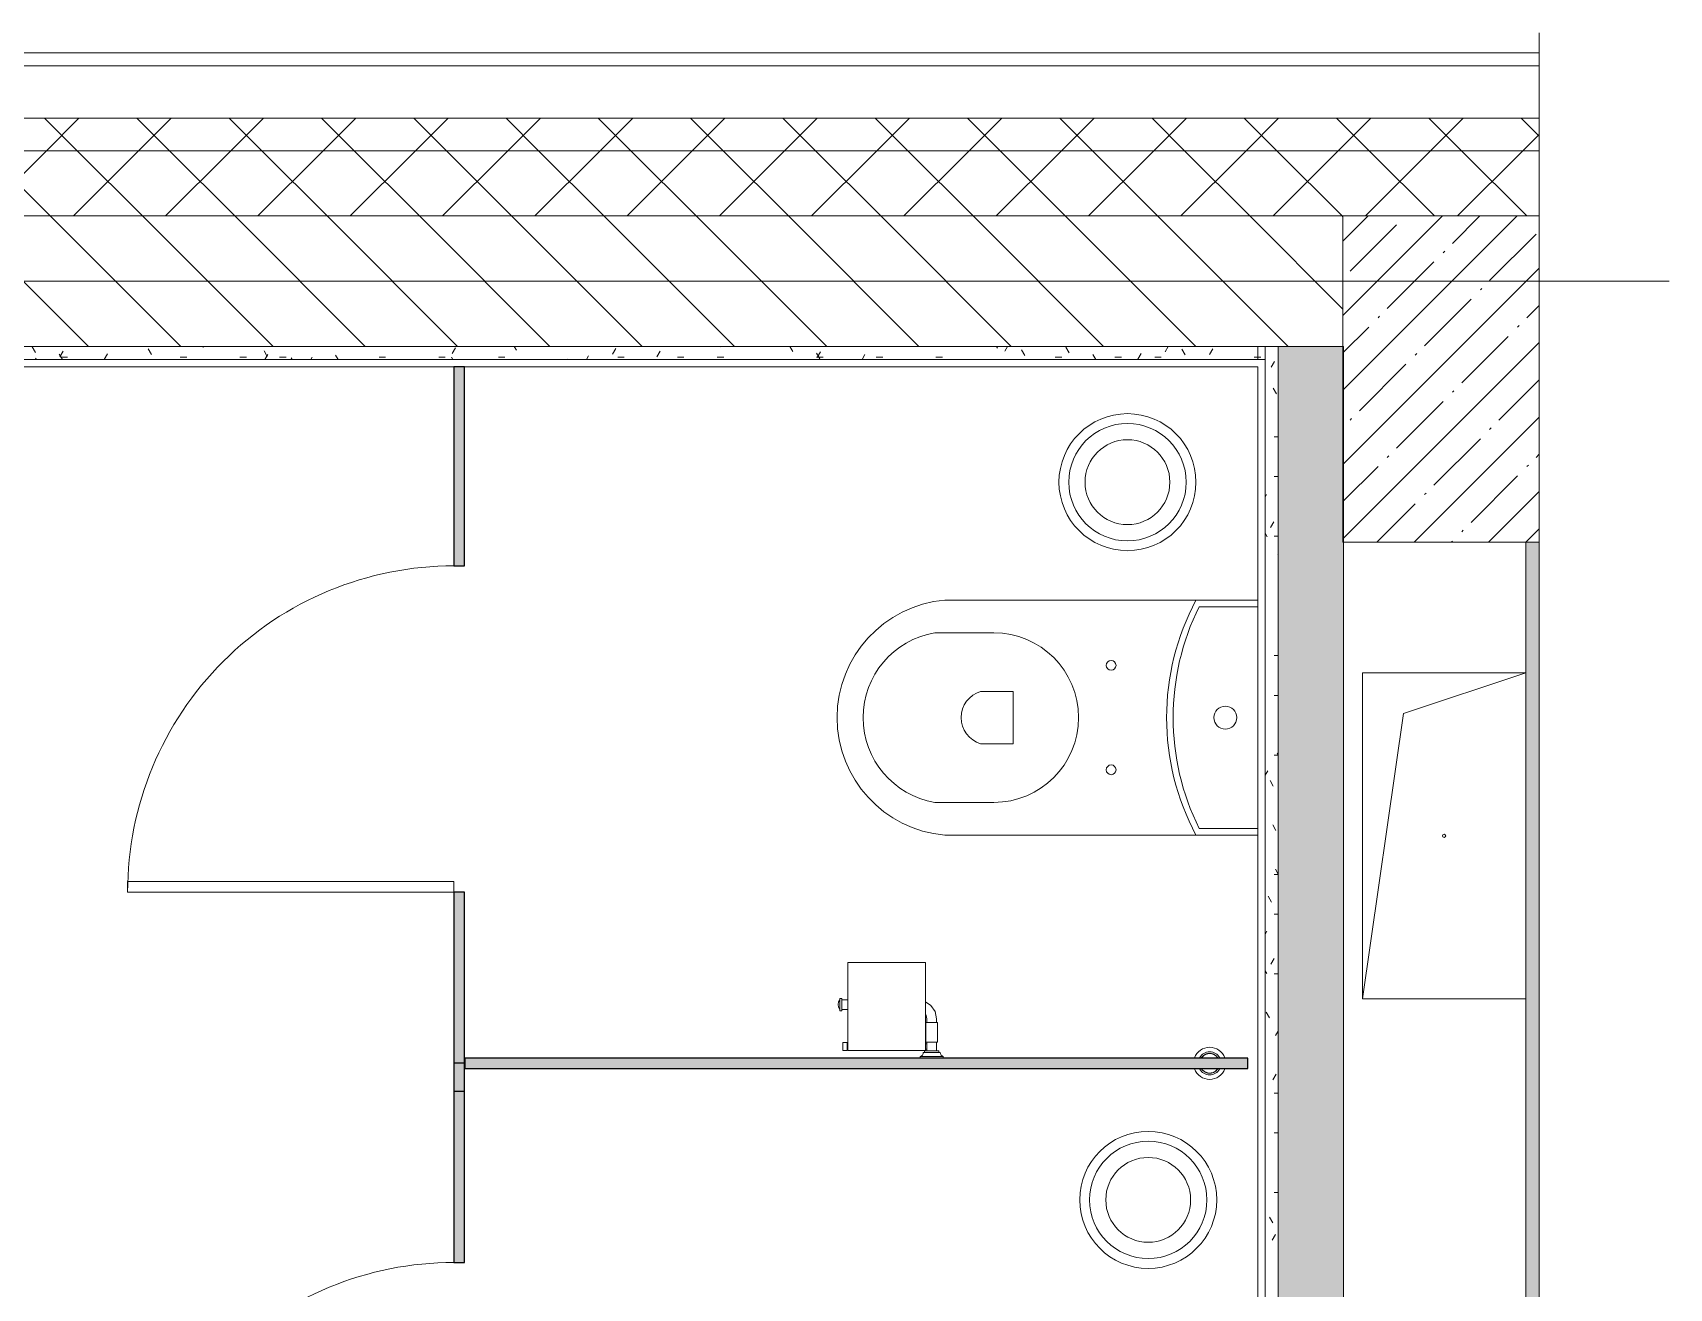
# Model space of a CAD drawing. Header units: millimetres. Extents: x 35147 to 231677, y -8553 to 29000.
# Drawn here: x 82192 to 84700, y 25457 to 27381 of the extents above; entities that cross this region are included whole.
import ezdxf

# ---------------------------------------------------------------- set-up
doc = ezdxf.new("R2010")
doc.units = ezdxf.units.MM
doc.linetypes.add('Осевая', pattern=[3175, 635, -476.25, 1587.5, -476.25])
for name, color, linetype, lineweight in [('A-DETL-GENF', 7, 'Continuous', 9), ('A-DOOR', 7, 'Continuous', 9), ('A-GENM', 7, 'Continuous', 9), ('A-GENM-1', 7, 'Continuous', 25), ('A-WALL', 7, 'Continuous', 9), ('I-WALL', 7, 'Continuous', 9), ('P-SANR-FIXT', 7, 'Continuous', 9), ('S-COLS', 7, 'Continuous', 9), ('Оси', 7, 'Continuous', 9), ('Оси-2', 7, 'Осевая', 9)]:
    doc.layers.add(name, color=color, linetype=linetype, lineweight=lineweight)
doc.layers.add('A-WALL-1', color=7, linetype='Continuous', lineweight=9, true_color=0x3c3c3c)
doc.layers.add('A-WALL-FNSH-1', color=7, linetype='Continuous', lineweight=9, true_color=0x3c3c3c)
pattern_1 = [(45, (0, 0), (-57.02463, 57.02463), []), (45, (57.025, 0), (-57.02463, 57.02463), [100.806, -20.161, 3.353, -16.808])]
pattern_2 = [(45, (0, 0), (-70.71068, 70.71068), []), (135, (0, 0), (-70.71068, -70.71068), [])]
pattern_3 = [(0, (0, 0), (121.92, 30.48), [10.058, -81.382, 10.058, -81.382, -487.68]), (0, (0, 0), (121.92, 30.48), [-182.88, 10.058, -172.822, 10.058, -81.382, -213.36]), (0, (0, 0), (121.92, 30.48), [-457.2, 10.058, -50.902, 10.058, -142.342]), (120, (45.72, 15.24), (-87.356454, 90.345817), [10.058, -81.382, 10.058, -81.382, -487.68]), (120, (45.72, 15.24), (-87.356454, 90.345817), [-182.88, 10.058, -172.822, 10.058, -81.382, -213.36]), (120, (45.72, 15.24), (-87.356454, 90.345817), [-457.2, 10.058, -50.902, 10.058, -142.342]), (240, (60.96, 76.2), (-34.563546, -120.825817), [10.058, -81.382, 10.058, -81.382, -487.68]), (240, (60.96, 76.2), (-34.563546, -120.825817), [-182.88, 10.058, -172.822, 10.058, -81.382, -213.36]), (240, (60.96, 76.2), (-34.563546, -120.825817), [-457.2, 10.058, -50.902, 10.058, -142.342])]

# ---------------------------------------------------------------- blocks, each defined once
blk = doc.blocks.new('GM_Отверстие прямоугольное _в плите_ - Отверстие-21613015-План размещения напольных электротехнических лючков и розеток 2 этажа в осях 12-23')
at = {"layer": 'A-GENM'}
for p, q in [((-125, -250), (-125, 250)), ((-125, 250), (125, 250)), ((125, 250), (-125, 250)), ((-125, 250), (-125, -250)), ((-62.5, 187.5), (125, 250)), ((-125, -250), (-62.5, 187.5)), ((125, -250), (-125, -250)), ((-125, -250), (125, -250))]:
    blk.add_line(p, q, dxfattribs=at)
for start, end in [(360, 180), (180, 360)]:
    blk.add_arc((0, 0), 2.5, start, end, dxfattribs=at)
blk = doc.blocks.new('131_Сантехническая перегородка_Дверь - СД-1-30819167-План размещения напольных электротехнических лючков и розеток 2 этажа в осях 12-23')
at = {"layer": 'A-GENM'}
for points in [[(0, -8), (305.2, -8), (305.2, 8), (0, 8)], [(805.2, -8), (1110.4, -8), (1110.4, 8), (805.2, 8)]]:
    blk.add_hatch(color=256, dxfattribs=at).paths.add_polyline_path(points)
at = {"layer": 'A-DOOR'}
for p, q in [((321.2, 508), (305.2, 508)), ((305.2, 8), (305.2, 508)), ((321.2, 8), (321.2, 508)), ((321.2, 8), (305.2, 8))]:
    blk.add_line(p, q, dxfattribs=at)
blk.add_arc((305.2, 8), 500, 360, 90, dxfattribs=at)
at = {"layer": 'A-GENM-1'}
for p, q in [((305.2, 8), (0, 8)), ((0, 8), (0, -8)), ((305.2, -8), (305.2, 8)), ((1110.4, 8), (805.2, 8)), ((805.2, 8), (805.2, -8)), ((1110.4, -8), (1110.4, 8)), ((0, -8), (305.2, -8)), ((805.2, -8), (1110.4, -8))]:
    blk.add_line(p, q, dxfattribs=at)
blk = doc.blocks.new('131_Сантехническая перегородка 8 - СП-1-30911291-План размещения напольных электротехнических лючков и розеток 2 этажа в осях 12-23')
at = {"layer": 'A-GENM'}
blk.add_hatch(color=256, dxfattribs=at).paths.add_polyline_path([(1200, 8), (0, 8), (0, -8), (1200, -8)])
at = {"layer": 'A-GENM', "flags": 128}
for points in [[(71.5, 8), (71.1, 8.5), (70.8, 9), (70.4, 9.5), (70, 9.9), (69.6, 10.4), (69.2, 10.8), (68.8, 11.2), (68.3, 11.6), (67.8, 12), (67.3, 12.3), (66.8, 12.7), (66.3, 13), (65.8, 13.3), (65.3, 13.6), (64.7, 13.8), (64.2, 14), (63.6, 14.3), (63, 14.4), (62.4, 14.6), (61.9, 14.7), (61.3, 14.9), (60.7, 14.9), (60.1, 15), (59.5, 15.1), (58.9, 15.1), (58.3, 15.1), (57.7, 15), (57.1, 15), (56.5, 14.9), (55.9, 14.8), (55.3, 14.7), (54.7, 14.5), (54.1, 14.4), (53.5, 14.2), (53, 13.9), (52.4, 13.7), (51.9, 13.4), (51.4, 13.2), (50.8, 12.9), (50.3, 12.5), (49.8, 12.2), (49.3, 11.8), (48.9, 11.4), (48.4, 11), (48, 10.6), (47.6, 10.2), (47.2, 9.7), (46.8, 9.3), (46.4, 8.8), (46.1, 8.3), (45.9, 8)], [(45.9, -8), (46.3, -8.5), (46.6, -9), (47, -9.5), (47.4, -9.9), (47.8, -10.4), (48.2, -10.8), (48.6, -11.2), (49.1, -11.6), (49.6, -12), (50, -12.3), (50.5, -12.7), (51.1, -13), (51.6, -13.3), (52.1, -13.6), (52.7, -13.8), (53.2, -14), (53.8, -14.3), (54.4, -14.4), (54.9, -14.6), (55.5, -14.7), (56.1, -14.9), (56.7, -14.9), (57.3, -15), (57.9, -15.1), (58.5, -15.1), (59.1, -15.1), (59.7, -15), (60.3, -15), (60.9, -14.9), (61.5, -14.8), (62.1, -14.7), (62.7, -14.5), (63.3, -14.4), (63.8, -14.2), (64.4, -13.9), (65, -13.7), (65.5, -13.4), (66, -13.2), (66.6, -12.9), (67.1, -12.5), (67.6, -12.2), (68, -11.8), (68.5, -11.4), (69, -11), (69.4, -10.6), (69.8, -10.2), (70.2, -9.7), (70.6, -9.3), (70.9, -8.8), (71.3, -8.3), (71.5, -8)]]:
    blk.add_lwpolyline(points, dxfattribs=at)
at = {"layer": 'A-GENM'}
for radius, start, end in [(24.6, 19.9113, 160.0887), (17.6, 28.9731, 151.0269), (15.1, 78.8699, 146.2189), (15.1, 33.7811, 53.124), (24.6, 199.9113, 340.0887), (17.6, 208.9731, 331.0269), (15.1, 213.7811, 233.124), (15.1, 258.8699, 326.2189)]:
    blk.add_arc((58.7, 0), radius, start, end, dxfattribs=at)
at = {"layer": 'A-GENM-1'}
for p, q in [((1200, 8), (0, 8)), ((0, 8), (0, -8)), ((1200, -8), (1200, 8)), ((0, -8), (1200, -8))]:
    blk.add_line(p, q, dxfattribs=at)
blk = doc.blocks.new('мусорная корзина - Round_ Metal-30590745-План размещения напольных электротехнических лючков и розеток 2 этажа в осях 12-23')
at = {"layer": 'P-SANR-FIXT'}
for radius, start, end in [(105, 0, 180), (90, 360, 180), (65, 0, 180), (105, 180, 360), (90, 180, 360), (65, 180, 360)]:
    blk.add_arc((0, 0), radius, start, end, dxfattribs=at)
blk = doc.blocks.new('WC Seat_2 with Cistern-Wall Based - 640 x 360mm-30580118-План размещения напольных электротехнических лючков и розеток 2 этажа в осях 12-23')
at = {"layer": 'P-SANR-FIXT'}
for p, q in [((-55, 485.5), (-55, 100.5)), ((-5, 410.5), (-5, 500.5)), ((255, 500.5), (255, 410.5)), ((305, 100.5), (305, 485.5)), ((85, 430.5), (85, 380.5)), ((165, 380.5), (165, 430.5)), ((85, 380.5), (165, 380.5)), ((-55, 100.5), (-55, 5.5)), ((305, 5.5), (305, 100.5)), ((-45, 5.5), (-45, 95.6)), ((295, 95.6), (295, 5.5))]:
    blk.add_line(p, q, dxfattribs=at)
for centre, radius, start, end in [((125, 469.8), 180.7, 4.9791, 175.0209), ((125, 478.7), 131.8, 9.5273, 170.4727), ((125, 418.8), 41.7, 16.2602, 163.7398), ((125, 410.5), 130, 180, 360), ((45, 230.5), 7.5, 0, 180), ((45, 230.5), 7.5, 180, 360), ((205, 230.5), 7.5, 0, 180), ((205, 230.5), 7.5, 180, 360), ((125, -237), 382.5, 61.9275, 118.0725), ((125, -247), 382.5, 63.6122, 116.3878), ((125, 55.5), 17.5, 0, 180), ((125, 55.5), 17.5, 180, 360)]:
    blk.add_arc(centre, radius, start, end, dxfattribs=at)
blk = doc.blocks.new('Sanitary_Toilet-Accessories_Gessi_Wall-mounted-paper-roll-holder-65449 - Chrome-V172-План размещения напольных электротехнических лючков и розеток 2 этажа в осях 12-23')
at = {"layer": 'A-DETL-GENF'}
for p, q in [((83441.2, 25955.9), (83442.5, 25956.1)), ((83441.2, 25898.9), (83441.2, 25955.9)), ((83442.5, 25956.1), (83558.6, 25956.1)), ((83558.6, 25956.1), (83560.2, 25955.9)), ((83560.2, 25955.9), (83560.2, 25895.8)), ((83426.2, 25891.4), (83426.9, 25895.4)), ((83426.9, 25887.4), (83426.2, 25891.4)), ((83426.9, 25895.4), (83428.7, 25898.9)), ((83428.7, 25883.9), (83426.9, 25887.4)), ((83428.7, 25898.9), (83428.7, 25900.9)), ((83428.7, 25900.9), (83432.2, 25900.9)), ((83428.7, 25883.9), (83428.7, 25898.9)), ((83428.7, 25881.9), (83428.7, 25883.9)), ((83432.2, 25900.9), (83432.2, 25898.9)), ((83432.2, 25883.9), (83432.2, 25898.9)), ((83432.2, 25898.9), (83441.2, 25898.9)), ((83441.2, 25883.9), (83432.2, 25883.9)), ((83432.2, 25883.9), (83432.2, 25881.9)), ((83441.2, 25898.9), (83441.2, 25883.9)), ((83441.2, 25831.1), (83441.2, 25883.9)), ((83560.2, 25876.3), (83560.2, 25895.8)), ((83560.2, 25895.8), (83568.6, 25890.2)), ((83568.6, 25890.2), (83575, 25880.7)), ((83432.2, 25881.9), (83428.7, 25881.9)), ((83561.1, 25874.9), (83560.2, 25876.3)), ((83560.2, 25876.3), (83560.2, 25831.1)), ((83560.7, 25833.9), (83560.7, 25863.9)), ((83560.7, 25863.9), (83562.2, 25863.9)), ((83562.2, 25869.4), (83561.1, 25874.9)), ((83562.2, 25863.9), (83562.2, 25869.4)), ((83577.2, 25863.9), (83562.2, 25863.9)), ((83575, 25880.7), (83577.2, 25869.4)), ((83577.2, 25869.4), (83577.2, 25863.9)), ((83577.2, 25863.9), (83578.7, 25863.9)), ((83578.7, 25863.9), (83578.7, 25833.9)), ((83433.7, 25821.1), (83433.7, 25833.1)), ((83433.7, 25833.1), (83440.2, 25833.1)), ((83440.2, 25833.1), (83440.2, 25831.1)), ((83562.2, 25833.9), (83560.7, 25833.9)), ((83562.2, 25833.9), (83577.2, 25833.9)), ((83562.2, 25831.1), (83562.2, 25833.9)), ((83578.7, 25833.9), (83577.2, 25833.9)), ((83577.2, 25833.9), (83577.2, 25820.4)), ((83440.2, 25821.1), (83433.7, 25821.1)), ((83440.2, 25823.1), (83440.2, 25831.1)), ((83440.2, 25831.1), (83441.2, 25831.1)), ((83441.2, 25823.1), (83440.2, 25823.1)), ((83440.2, 25823.1), (83440.2, 25821.1)), ((83441.2, 25831.1), (83441.2, 25823.1)), ((83441.2, 25821.1), (83441.2, 25823.1)), ((83560.2, 25821.1), (83441.2, 25821.1)), ((83552.2, 25811.9), (83553.9, 25812.6)), ((83552.2, 25811.9), (83587.2, 25811.9)), ((83552.2, 25809.4), (83552.2, 25811.9)), ((83553.9, 25812.6), (83555.4, 25814)), ((83555.4, 25814), (83556.4, 25815.9)), ((83556.4, 25815.9), (83556.7, 25817.9)), ((83556.7, 25817.9), (83558.7, 25817.9)), ((83558.7, 25817.9), (83558.7, 25820.4)), ((83558.7, 25820.4), (83562.2, 25820.4)), ((83580.7, 25817.9), (83558.7, 25817.9)), ((83560.2, 25831.1), (83560.2, 25823.1)), ((83560.2, 25831.1), (83562.2, 25831.1)), ((83560.2, 25823.1), (83560.2, 25821.1)), ((83562.2, 25823.1), (83560.2, 25823.1)), ((83578.7, 25820.4), (83560.2, 25820.4)), ((83562.2, 25823.1), (83562.2, 25831.1)), ((83562.2, 25820.4), (83562.2, 25823.1)), ((83577.2, 25820.4), (83580.7, 25820.4)), ((83580.7, 25820.4), (83580.7, 25817.9)), ((83580.7, 25817.9), (83582.7, 25817.9)), ((83582.7, 25817.9), (83583, 25815.9)), ((83583, 25815.9), (83584, 25814)), ((83584, 25814), (83585.5, 25812.6)), ((83585.5, 25812.6), (83587.2, 25811.9)), ((83587.2, 25811.9), (83587.2, 25809.4))]:
    blk.add_line(p, q, dxfattribs=at)
blk = doc.blocks.new('DET_L_Линия разрыва - М100-30654842-План размещения напольных электротехнических лючков и розеток 2 этажа в осях 12-23')
at = {"layer": 'A-DETL-GENF'}
blk.add_line((24079.7, 0), (12339.9, 0), dxfattribs=at)

msp = doc.modelspace()

# ---------------------------------------------------------------- hatches: boundary and pattern name
at = {"layer": 'A-WALL'}
h = msp.add_hatch(dxfattribs=at)
h.set_pattern_fill('FP_21', color=256, style=0, pattern_type=2)
h.set_pattern_definition(pattern_2)
h.paths.add_polyline_path([(84500.7, 27200), (84500.7, 27250), (80350, 27250), (80350, 27200), (81948.1, 27200)])
h.paths.add_polyline_path([(77850, 27200), (77850, 27250), (76340, 27250), (76340, 27200)])
h.paths.add_polyline_path([(74240, 27200), (74240, 27250), (68860, 27250), (68860, 27200), (73213.7, 27200)])
h.paths.add_polyline_path([(67960, 27200), (67960, 27250), (66160, 27250), (66160, 27200), (67390.8, 27200)])
h.paths.add_polyline_path([(64955.2, 27200), (65260, 27200), (65260, 27250), (64180, 27250), (64180, 27200), (64479.3, 27200)])
h.paths.add_polyline_path([(60755.2, 27200), (61040, 27200), (61040, 27250), (59860, 27250), (59860, 27200), (60112.1, 27200)])
h.paths.add_polyline_path([(57160, 27200), (57160, 27250), (55909.9, 27250), (55909.9, 27200)])
h.paths.add_polyline_path([(55009.9, 27200), (55009.9, 27250), (53860.2, 27250), (53860.2, 27200)])
h.paths.add_polyline_path([(50760.2, 27200), (50760.2, 27250), (49660.3, 27250), (49660.3, 27200), (49922, 27200)])
h.paths.add_polyline_path([(48760.3, 27200), (48760.3, 27250), (47507, 27250), (47507, 27200)])
h.paths.add_polyline_path([(44407, 27200), (44407, 27250), (42010, 27250), (42010, 27200), (44099.1, 27200)])
h = msp.add_hatch(dxfattribs=at)
h.set_pattern_fill('FP_21', color=256, style=0, pattern_type=2)
h.set_pattern_definition(pattern_2)
h.paths.add_polyline_path([(84500.7, 27100), (84500.7, 27200), (80350, 27200), (80350, 27100), (84200, 27100)])
h.paths.add_polyline_path([(76750, 27100), (77850, 27100), (77850, 27200), (76340, 27200), (76340, 27100)])
h.paths.add_polyline_path([(73540, 27100), (74240, 27100), (74240, 27200), (68860, 27200), (68860, 27100), (73213.7, 27100)])
h.paths.add_polyline_path([(67390.8, 27100), (67960, 27100), (67960, 27200), (66160, 27200), (66160, 27100), (66760, 27100)])
h.paths.add_polyline_path([(64955.2, 27100), (65260, 27100), (65260, 27200), (64180, 27200), (64180, 27100), (64479.3, 27100)])
h.paths.add_polyline_path([(60755.2, 27100), (61040, 27100), (61040, 27200), (59860, 27200), (59860, 27100), (60112.1, 27100)])
h.paths.add_polyline_path([(57160, 27100), (57160, 27200), (55909.9, 27200), (55909.9, 27100)])
h.paths.add_polyline_path([(55009.9, 27100), (55009.9, 27200), (53860.2, 27200), (53860.2, 27100)])
h.paths.add_polyline_path([(49660.3, 27100), (50760.2, 27100), (50760.2, 27200), (49660.3, 27200)])
h.paths.add_polyline_path([(48760.3, 27100), (48760.3, 27200), (47507, 27200), (47507, 27100)])
h.paths.add_polyline_path([(44407, 27100), (44407, 27200), (42060, 27200), (42060, 27100), (44099.1, 27100)])
at = {"layer": 'I-WALL'}
h = msp.add_hatch(dxfattribs=at)
h.set_pattern_fill('FP_19', color=256, style=0, pattern_type=2)
h.set_pattern_definition([(135, (0, 0), (-70.71068, -70.71068), [])])
h.paths.add_polyline_path([(84069.7, 26900), (84200, 26900), (84200, 27100), (81150, 27100), (81150, 26900), (83949.7, 26900)])
h.paths.add_polyline_path([(80650, 26900), (80650, 27100), (80350, 27100), (80350, 26900), (80630, 26900)])
h.paths.add_polyline_path([(77670, 26900), (77850, 26900), (77850, 27100), (77250, 27100), (77250, 26900), (77590, 26900)])
h.paths.add_polyline_path([(76340, 26900), (76750, 26900), (76750, 27100), (76340, 27100), (76340, 26972)])
h.paths.add_polyline_path([(74240, 26900), (74240, 27100), (74040, 27100), (74040, 26900)])
h.paths.add_polyline_path([(73213.7, 26900), (73540, 26900), (73540, 27100), (70810, 27100), (70810, 26900), (72849.8, 26900)])
h.paths.add_polyline_path([(70302.2, 26900), (70310, 26900), (70310, 27100), (68860, 27100), (68860, 26900), (69574.4, 26900)])
h.paths.add_polyline_path([(66789, 26900), (67960, 26900), (67960, 27100), (66760, 27100), (66760, 26900), (66780, 26900)])
h.paths.add_polyline_path([(65207.2, 26900), (65260, 26900), (65260, 27100), (64160, 27100), (64160, 26900), (64479.3, 26900)])
h.paths.add_polyline_path([(61060, 26900), (61060, 27100), (59860, 27100), (59860, 26900), (60781, 26900)])
h.paths.add_polyline_path([(57160, 26900), (57160, 27100), (55909.9, 27100), (55909.9, 26900), (56472.8, 26900)])
h.paths.add_polyline_path([(55009.9, 26900), (55009.9, 27100), (53860.2, 27100), (53860.2, 26900), (54781, 26900)])
h.paths.add_polyline_path([(50760.2, 26900), (50760.2, 27100), (50364.8, 27100), (50364.8, 26900)])
h = msp.add_hatch(dxfattribs=at)
h.set_pattern_fill('FP_58', color=256, style=0, pattern_type=2)
h.set_pattern_definition(pattern_3)
h.paths.add_polyline_path([(83767.7, 26880), (84080.7, 26880), (84080.7, 26900), (81425, 26900), (81425, 26880), (83403.8, 26880)])
h = msp.add_hatch(dxfattribs=at)
h.set_pattern_fill('FP_58', color=256, style=0, pattern_type=2)
h.set_pattern_definition(pattern_3)
h.paths.add_polyline_path([(84100.7, 24660), (84100.7, 26900), (84080.7, 26900), (84080.7, 24660)])
h = msp.add_hatch(dxfattribs=at)
h.set_pattern_fill('FP_27', color=256, style=0, pattern_type=2)
h.set_pattern_definition([(135, (0, 0), (-75.43415, -75.43415), [106.68, -17.78, 3.556, -17.78]), (135, (0, 75.39), (-75.43415, -75.43415), []), (50, (0, 0), (127.52922, -11.15758), [13.335, -146.685]), (355, (0, 0), (-24.66966, 133.74002), [10.668, -117.348]), (100.451, (10.63, -0.93), (102.85973, 122.58178), [11.333, -124.663]), (46.184, (0, 35.56), (189.75516, -29.43036), [20.002, -220.027]), (96.636, (15.81, 33.1), (166.1822, 173.1996), [17, -186.995]), (351.184, (0, 35.56), (166.18393, 173.19757), [16.002, -176.022]), (21, (17.78, 26.67), (106.13027, -71.58603), [13.335, -146.685]), (326, (17.78, 26.67), (43.26188, 128.93175), [10.668, -117.348]), (71.451, (26.62, 20.7), (149.39198, 57.34505), [11.333, -124.663]), (37.5, (0, 0), (2.162228, 59.188357), [3.353, -112.573, 3.353, -115.773, -117.792]), (37.5, (0, 0), (2.162228, 59.188357), [-235.052, 3.353, -114.44]), (7.5, (0, 0), (46.773857, 70.126152), [3.353, -64.567, 3.353, -109.906, -44.894]), (7.5, (0, 0), (46.773857, 70.126152), [-181.178, 3.353, -41.542]), (327.5, (-39.65, 0), (94.91367, -4.010093), [3.353, -41.097, 3.353, -135.331, -184.023]), (327.5, (-39.65, 0), (94.91367, -4.010093), [-183.134, 3.353, -180.67]), (317.5, (-57.43, 0), (103.69057, 17.79882), [3.353, -54.432, 3.353, -88.748, -130.683]), (317.5, (-57.43, 0), (103.69057, 17.79882), [-149.885, 3.353, -127.33])])
h.paths.add_polyline_path([(84200, 18800), (84200, 26900), (84100.7, 26900), (84100.7, 18800)])
h = msp.add_hatch(dxfattribs=at)
h.set_pattern_fill('FP_17', color=256, style=0, pattern_type=2)
h.set_pattern_definition(pattern_1)
h.paths.add_polyline_path([(84480, 15330.6), (84700, 15440.6), (84700, 15530), (84480, 15530), (84480, 15390.6)])
h.paths.add_polyline_path([(84500.7, 18570), (84500.7, 18600), (84480, 18600), (84480, 18570)])
h.paths.add_polyline_path([(84500.7, 19100), (84500.7, 22700), (84480, 22700), (84480, 19100), (84488.5, 19100)])
h.paths.add_polyline_path([(84480, 23200), (84500.7, 23200), (84500.7, 26600), (84480, 26600), (84480, 24655.7)])
at = {"layer": 'S-COLS'}
h = msp.add_hatch(dxfattribs=at)
h.set_pattern_fill('FP_17', color=256, style=0, pattern_type=2)
h.set_pattern_definition(pattern_1)
h.paths.add_polyline_path([(84200, 26600), (84500.7, 26600), (84500.7, 27100), (84200, 27100), (84200, 26900)])

# ---------------------------------------------------------------- linework, layer by layer
at = {"layer": 'A-WALL'}
for p, q in [((84500.7, 27330), (80350, 27330)), ((84500.7, 27250), (80350, 27250)), ((84500.7, 27200), (80350, 27200)), ((80350, 27100), (84500.7, 27100)), ((84200, 26900), (84200, 27100)), ((84200.7, 26900), (81150, 26900)), ((84080.7, 24680), (84080.7, 26900)), ((84100.7, 26900), (84100.7, 24660))]:
    msp.add_line(p, q, dxfattribs=at)
at = {"layer": 'A-WALL-1'}
for p, q in [((84200.7, 23200), (84200.7, 26900)), ((84069.7, 26880), (84080.7, 26880)), ((84480, 26600), (84480, 23200)), ((84500.7, 26600), (84480, 26600))]:
    msp.add_line(p, q, dxfattribs=at)
at = {"layer": 'A-WALL-FNSH-1'}
for p, q in [((84500.7, 27350), (80350, 27350)), ((84069.7, 26900), (84069.7, 26880)), ((84069.7, 26880), (81420, 26880)), ((81431, 26869), (84069.7, 26869)), ((84069.7, 26869), (84069.7, 24691))]:
    msp.add_line(p, q, dxfattribs=at)
at = {"layer": 'S-COLS'}
for p, q in [((84500.7, 27100), (84200, 27100)), ((84200, 27100), (84200, 26900)), ((84200, 26900), (84200, 26600)), ((84200, 26600), (84500.7, 26600))]:
    msp.add_line(p, q, dxfattribs=at)
at = {"layer": 'Оси'}
msp.add_line((82200, 27000), (84700, 27000), dxfattribs=at)
at = {"layer": 'Оси-2'}
msp.add_line((38446.8, 27000), (82200, 27000), dxfattribs=at)

# ---------------------------------------------------------------- block references
at = {"layer": 'A-DETL-GENF', "rotation": 90.00000000000031}
msp.add_blockref('DET_L_Линия разрыва - М100-30654842-План размещения напольных электротехнических лючков и розеток 2 этажа в осях 12-23', (84500.7, 3301.1), dxfattribs=at)
at = {"layer": 'A-GENM'}
for name, p, rotation in [('131_Сантехническая перегородка_Дверь - СД-1-30819167-План размещения напольных электротехнических лючков и розеток 2 этажа в осях 12-23', (82845.5, 25758.6), 89.99999999997607), ('131_Сантехническая перегородка 8 - СП-1-30911291-План размещения напольных электротехнических лючков и розеток 2 этажа в осях 12-23', (84054.3, 25801.4), 180), ('131_Сантехническая перегородка_Дверь - СД-1-30819167-План размещения напольных электротехнических лючков и розеток 2 этажа в осях 12-23', (82845.5, 24691), 89.99999999997607)]:
    msp.add_blockref(name, p, dxfattribs=dict(at, rotation=rotation))
msp.add_blockref('GM_Отверстие прямоугольное _в плите_ - Отверстие-21613015-План размещения напольных электротехнических лючков и розеток 2 этажа в осях 12-23', (84355, 26150), dxfattribs=at)
at = {"layer": 'P-SANR-FIXT'}
for name, p in [('мусорная корзина - Round_ Metal-30590745-План размещения напольных электротехнических лючков и розеток 2 этажа в осях 12-23', (83869.7, 26692)), ('Sanitary_Toilet-Accessories_Gessi_Wall-mounted-paper-roll-holder-65449 - Chrome-V172-План размещения напольных электротехнических лючков и розеток 2 этажа в осях 12-23', (0, 0)), ('мусорная корзина - Round_ Metal-30590745-План размещения напольных электротехнических лючков и розеток 2 этажа в осях 12-23', (83901.5, 25592.1))]:
    msp.add_blockref(name, p, dxfattribs=at)
at = {"layer": 'P-SANR-FIXT', "rotation": 90}
msp.add_blockref('WC Seat_2 with Cistern-Wall Based - 640 x 360mm-30580118-План размещения напольных электротехнических лючков и розеток 2 этажа в осях 12-23', (84075.2, 26206.2), dxfattribs=at)

doc.saveas('drawing.dxf')
